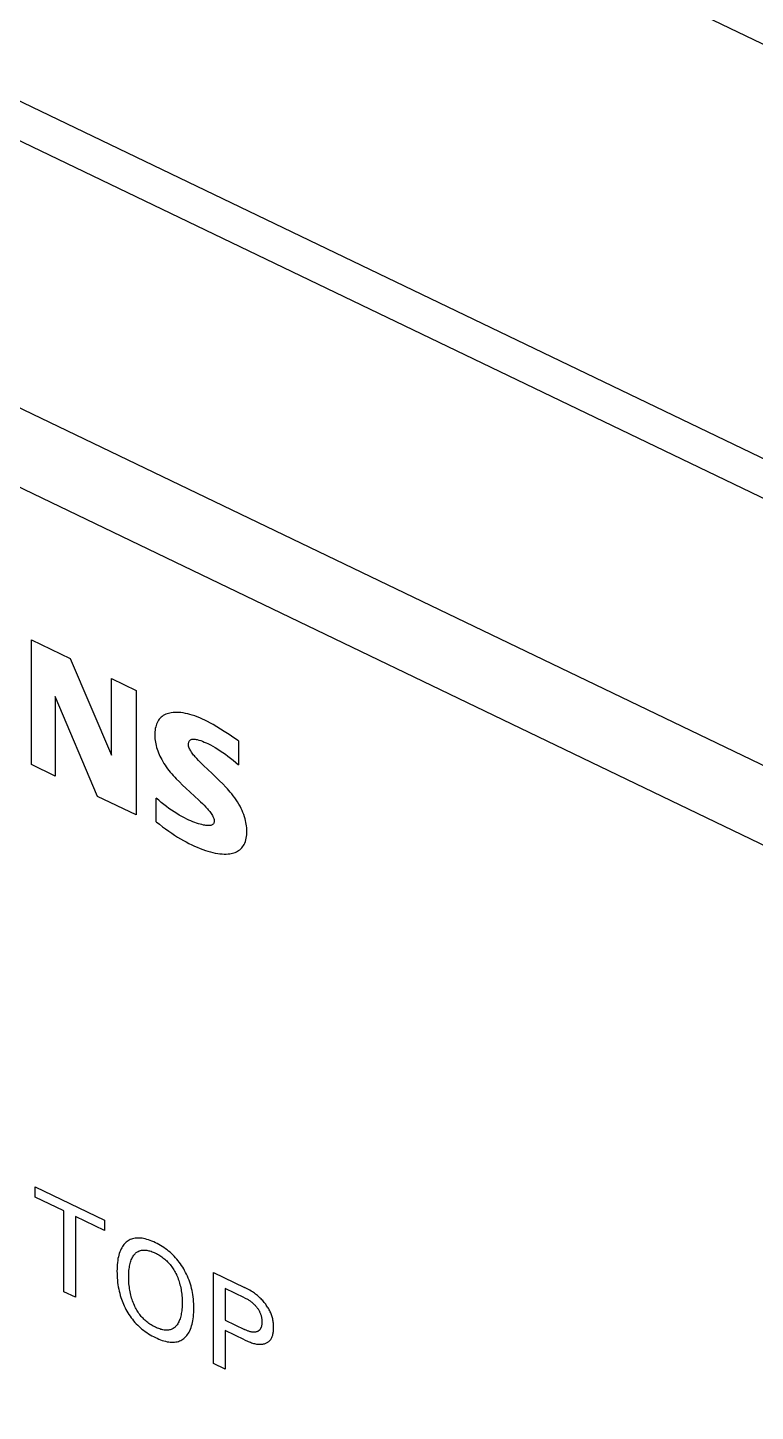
# Model space of a CAD drawing. Extents: x 0 to 420, y 0 to 297.
# Drawn here: x 166.93 to 181.27, y 152.23 to 179.49 of the extents above; entities that cross this region are included whole.
import ezdxf

# ---------------------------------------------------------------- set-up
doc = ezdxf.new("R2010")
doc.units = 0
doc.header["$LTSCALE"] = 23.1
doc.layers.add('40000_ISO', color=7, linetype='CONTINUOUS')

msp = doc.modelspace()

# ---------------------------------------------------------------- linework, layer by layer
at = {"layer": '40000_ISO', "color": 7, "linetype": 'CONTINUOUS'}
for p, q in [((210.089, 165.387), (156.678, 191.06)), ((210.089, 157.221), (156.678, 182.895)), ((209.769, 156.591), (156.358, 182.265)), ((151.879, 179.159), (205.29, 153.486)), ((151.239, 177.899), (204.65, 152.225)), ((167.004, 164.97), (167.004, 167.426)), ((167.004, 167.426), (167.767, 167.059)), ((167.767, 167.059), (168.578, 165.154)), ((168.578, 165.154), (168.578, 166.669)), ((168.578, 166.669), (169.07, 166.433)), ((169.07, 166.433), (169.07, 163.977)), ((167.471, 166.313), (167.471, 164.745)), ((168.308, 164.343), (167.471, 166.313)), ((169.481, 165.796), (169.47, 165.77)), ((169.494, 165.82), (169.481, 165.796)), ((169.508, 165.843), (169.494, 165.82)), ((169.524, 165.864), (169.508, 165.843)), ((169.541, 165.884), (169.524, 165.864)), ((169.559, 165.902), (169.541, 165.884)), ((169.578, 165.919), (169.559, 165.902)), ((169.601, 165.935), (169.578, 165.919)), ((169.625, 165.949), (169.601, 165.935)), ((169.65, 165.961), (169.625, 165.949)), ((169.676, 165.971), (169.65, 165.961)), ((169.703, 165.979), (169.676, 165.971)), ((169.731, 165.986), (169.703, 165.979)), ((169.76, 165.992), (169.731, 165.986)), ((169.796, 165.996), (169.76, 165.992)), ((169.834, 165.999), (169.796, 165.996)), ((169.872, 165.999), (169.834, 165.999)), ((169.912, 165.998), (169.872, 165.999)), ((169.951, 165.994), (169.912, 165.998)), ((169.995, 165.988), (169.951, 165.994)), ((170.038, 165.98), (169.995, 165.988)), ((170.083, 165.97), (170.038, 165.98)), ((170.127, 165.959), (170.083, 165.97)), ((170.172, 165.945), (170.127, 165.959)), ((170.222, 165.929), (170.172, 165.945)), ((170.272, 165.91), (170.222, 165.929)), ((170.322, 165.89), (170.272, 165.91)), ((170.372, 165.868), (170.322, 165.89)), ((170.423, 165.845), (170.372, 165.868)), ((170.476, 165.817), (170.423, 165.845)), ((170.53, 165.788), (170.476, 165.817)), ((170.583, 165.758), (170.53, 165.788)), ((169.437, 165.615), (169.435, 165.581)), ((169.435, 165.581), (169.435, 165.546)), ((169.435, 165.546), (169.436, 165.513)), ((169.436, 165.513), (169.438, 165.48)), ((169.44, 165.648), (169.437, 165.615)), ((169.445, 165.68), (169.44, 165.648)), ((169.452, 165.712), (169.445, 165.68)), ((169.46, 165.742), (169.452, 165.712)), ((169.47, 165.77), (169.46, 165.742)), ((170.657, 165.714), (170.583, 165.758)), ((170.731, 165.669), (170.657, 165.714)), ((170.805, 165.622), (170.731, 165.669)), ((170.899, 165.561), (170.805, 165.622)), ((170.993, 165.499), (170.899, 165.561)), ((169.438, 165.48), (169.441, 165.446)), ((169.441, 165.446), (169.446, 165.413)), ((169.446, 165.413), (169.452, 165.378)), ((169.452, 165.378), (169.46, 165.344)), ((169.46, 165.344), (169.469, 165.309)), ((169.469, 165.309), (169.48, 165.274)), ((169.48, 165.274), (169.492, 165.24)), ((169.492, 165.24), (169.505, 165.205)), ((170.097, 165.38), (170.099, 165.394)), ((170.097, 165.365), (170.097, 165.38)), ((170.099, 165.348), (170.097, 165.365)), ((170.099, 165.394), (170.103, 165.408)), ((170.102, 165.331), (170.099, 165.348)), ((170.107, 165.313), (170.102, 165.331)), ((170.103, 165.408), (170.107, 165.42)), ((170.107, 165.42), (170.114, 165.431)), ((170.114, 165.295), (170.107, 165.313)), ((170.114, 165.431), (170.121, 165.441)), ((170.122, 165.277), (170.114, 165.295)), ((170.121, 165.441), (170.13, 165.449)), ((170.13, 165.26), (170.122, 165.277)), ((170.13, 165.449), (170.139, 165.456)), ((170.142, 165.239), (170.13, 165.26)), ((170.139, 165.456), (170.152, 165.463)), ((170.155, 165.218), (170.142, 165.239)), ((170.152, 165.463), (170.167, 165.468)), ((170.167, 165.468), (170.182, 165.471)), ((170.182, 165.471), (170.198, 165.471)), ((170.198, 165.471), (170.215, 165.471)), ((170.215, 165.471), (170.232, 165.469)), ((170.232, 165.469), (170.25, 165.466)), ((170.25, 165.466), (170.267, 165.462)), ((170.267, 165.462), (170.303, 165.453)), ((170.303, 165.453), (170.339, 165.442)), ((170.339, 165.442), (170.374, 165.429)), ((170.374, 165.429), (170.41, 165.415)), ((170.41, 165.415), (170.446, 165.399)), ((170.446, 165.399), (170.481, 165.383)), ((170.481, 165.383), (170.53, 165.358)), ((170.53, 165.358), (170.578, 165.333)), ((170.578, 165.333), (170.627, 165.305)), ((170.627, 165.305), (170.675, 165.276)), ((170.675, 165.276), (170.726, 165.244)), ((170.726, 165.244), (170.776, 165.21)), ((171.087, 165.437), (170.993, 165.499)), ((171.087, 165.437), (171.087, 164.967)), ((167.471, 164.745), (167.004, 164.97)), ((169.505, 165.205), (169.52, 165.17)), ((169.52, 165.17), (169.536, 165.136)), ((169.536, 165.136), (169.553, 165.102)), ((169.553, 165.102), (169.571, 165.068)), ((169.571, 165.068), (169.592, 165.031)), ((169.592, 165.031), (169.614, 164.994)), ((169.614, 164.994), (169.637, 164.958)), ((170.169, 165.198), (170.155, 165.218)), ((170.184, 165.178), (170.169, 165.198)), ((170.199, 165.159), (170.184, 165.178)), ((170.215, 165.141), (170.199, 165.159)), ((170.23, 165.122), (170.215, 165.141)), ((170.263, 165.087), (170.23, 165.122)), ((170.296, 165.052), (170.263, 165.087)), ((170.329, 165.018), (170.296, 165.052)), ((170.363, 164.985), (170.329, 165.018)), ((170.397, 164.952), (170.363, 164.985)), ((170.776, 165.21), (170.827, 165.174)), ((170.827, 165.174), (170.877, 165.138)), ((170.877, 165.138), (170.93, 165.097)), ((170.93, 165.097), (170.982, 165.055)), ((170.982, 165.055), (171.035, 165.011)), ((171.035, 165.011), (171.087, 164.967)), ((169.637, 164.958), (169.661, 164.923)), ((169.661, 164.923), (169.687, 164.889)), ((169.687, 164.889), (169.713, 164.855)), ((169.713, 164.855), (169.739, 164.822)), ((169.739, 164.822), (169.768, 164.788)), ((169.768, 164.788), (169.798, 164.756)), ((169.798, 164.756), (169.828, 164.723)), ((169.828, 164.723), (169.858, 164.692)), ((170.481, 164.872), (170.397, 164.952)), ((170.566, 164.792), (170.481, 164.872)), ((170.65, 164.711), (170.566, 164.792)), ((170.712, 164.65), (170.65, 164.711)), ((169.858, 164.692), (169.92, 164.629)), ((169.92, 164.629), (169.983, 164.567)), ((169.983, 164.567), (170.046, 164.507)), ((170.046, 164.507), (170.131, 164.427)), ((170.131, 164.427), (170.217, 164.347)), ((170.774, 164.588), (170.712, 164.65)), ((170.835, 164.525), (170.774, 164.588)), ((170.865, 164.494), (170.835, 164.525)), ((170.894, 164.462), (170.865, 164.494)), ((170.923, 164.429), (170.894, 164.462)), ((170.951, 164.396), (170.923, 164.429)), ((169.07, 163.977), (168.308, 164.343)), ((169.463, 163.84), (169.463, 164.31)), ((169.513, 164.267), (169.463, 164.31)), ((169.563, 164.224), (169.513, 164.267)), ((169.613, 164.184), (169.563, 164.224)), ((169.664, 164.144), (169.613, 164.184)), ((170.217, 164.347), (170.303, 164.267)), ((170.303, 164.267), (170.338, 164.235)), ((170.338, 164.235), (170.372, 164.202)), ((170.372, 164.202), (170.405, 164.168)), ((170.405, 164.168), (170.439, 164.134)), ((170.982, 164.357), (170.951, 164.396)), ((171.011, 164.317), (170.982, 164.357)), ((171.04, 164.276), (171.011, 164.317)), ((171.066, 164.234), (171.04, 164.276)), ((171.092, 164.192), (171.066, 164.234)), ((171.116, 164.148), (171.092, 164.192)), ((171.137, 164.108), (171.116, 164.148)), ((169.714, 164.107), (169.664, 164.144)), ((169.765, 164.072), (169.714, 164.107)), ((169.815, 164.038), (169.765, 164.072)), ((169.866, 164.006), (169.815, 164.038)), ((169.917, 163.975), (169.866, 164.006)), ((169.968, 163.947), (169.917, 163.975)), ((170.019, 163.92), (169.968, 163.947)), ((170.069, 163.895), (170.019, 163.92)), ((170.108, 163.877), (170.069, 163.895)), ((170.147, 163.86), (170.108, 163.877)), ((170.439, 164.134), (170.472, 164.099)), ((170.472, 164.099), (170.488, 164.081)), ((170.488, 164.081), (170.503, 164.063)), ((170.503, 164.063), (170.519, 164.044)), ((170.519, 164.044), (170.533, 164.025)), ((170.533, 164.025), (170.547, 164.006)), ((170.547, 164.006), (170.561, 163.985)), ((170.561, 163.985), (170.573, 163.964)), ((170.573, 163.964), (170.581, 163.95)), ((170.581, 163.95), (170.588, 163.935)), ((170.588, 163.935), (170.594, 163.92)), ((170.594, 163.92), (170.599, 163.905)), ((170.599, 163.905), (170.603, 163.891)), ((170.603, 163.891), (170.606, 163.876)), ((170.606, 163.876), (170.607, 163.863)), ((171.156, 164.067), (171.137, 164.108)), ((171.173, 164.026), (171.156, 164.067)), ((171.189, 163.985), (171.173, 164.026)), ((171.203, 163.944), (171.189, 163.985)), ((171.215, 163.903), (171.203, 163.944)), ((171.224, 163.867), (171.215, 163.903)), ((169.463, 163.84), (169.525, 163.793)), ((169.525, 163.793), (169.586, 163.746)), ((169.586, 163.746), (169.648, 163.701)), ((169.648, 163.701), (169.71, 163.657)), ((169.71, 163.657), (169.768, 163.618)), ((169.768, 163.618), (169.826, 163.579)), ((170.186, 163.844), (170.147, 163.86)), ((170.222, 163.83), (170.186, 163.844)), ((170.258, 163.817), (170.222, 163.83)), ((170.294, 163.805), (170.258, 163.817)), ((170.327, 163.795), (170.294, 163.805)), ((170.36, 163.787), (170.327, 163.795)), ((170.393, 163.779), (170.36, 163.787)), ((170.418, 163.775), (170.393, 163.779)), ((170.442, 163.771), (170.418, 163.775)), ((170.466, 163.769), (170.442, 163.771)), ((170.489, 163.768), (170.466, 163.769)), ((170.512, 163.769), (170.489, 163.768)), ((170.526, 163.771), (170.512, 163.769)), ((170.539, 163.773), (170.526, 163.771)), ((170.551, 163.777), (170.539, 163.773)), ((170.563, 163.782), (170.551, 163.777)), ((170.574, 163.789), (170.563, 163.782)), ((170.583, 163.797), (170.574, 163.789)), ((170.59, 163.805), (170.583, 163.797)), ((170.596, 163.815), (170.59, 163.805)), ((170.601, 163.825), (170.596, 163.815)), ((170.604, 163.837), (170.601, 163.825)), ((170.606, 163.849), (170.604, 163.837)), ((170.607, 163.863), (170.606, 163.849)), ((171.232, 163.831), (171.224, 163.867)), ((171.238, 163.796), (171.232, 163.831)), ((171.243, 163.761), (171.238, 163.796)), ((171.246, 163.727), (171.243, 163.761)), ((171.248, 163.693), (171.246, 163.727)), ((171.246, 163.586), (171.248, 163.622)), ((171.249, 163.659), (171.248, 163.693)), ((171.248, 163.622), (171.249, 163.659)), ((169.826, 163.579), (169.884, 163.542)), ((169.884, 163.542), (169.943, 163.507)), ((169.943, 163.507), (169.998, 163.475)), ((169.998, 163.475), (170.053, 163.445)), ((170.053, 163.445), (170.108, 163.416)), ((170.108, 163.416), (170.163, 163.389)), ((170.163, 163.389), (170.218, 163.363)), ((170.218, 163.363), (170.272, 163.34)), ((170.272, 163.34), (170.326, 163.317)), ((171.149, 163.328), (171.166, 163.35)), ((171.166, 163.35), (171.182, 163.373)), ((171.182, 163.373), (171.196, 163.398)), ((171.196, 163.398), (171.209, 163.424)), ((171.209, 163.424), (171.22, 163.454)), ((171.22, 163.454), (171.229, 163.485)), ((171.229, 163.485), (171.237, 163.518)), ((171.237, 163.518), (171.242, 163.551)), ((171.242, 163.551), (171.246, 163.586)), ((170.326, 163.317), (170.38, 163.297)), ((170.38, 163.297), (170.434, 163.278)), ((170.434, 163.278), (170.482, 163.263)), ((170.482, 163.263), (170.531, 163.249)), ((170.531, 163.249), (170.579, 163.237)), ((170.579, 163.237), (170.627, 163.227)), ((170.627, 163.227), (170.674, 163.219)), ((170.674, 163.219), (170.717, 163.213)), ((170.717, 163.213), (170.76, 163.209)), ((170.76, 163.209), (170.802, 163.207)), ((170.802, 163.207), (170.843, 163.208)), ((170.843, 163.208), (170.884, 163.21)), ((170.884, 163.21), (170.912, 163.213)), ((170.912, 163.213), (170.939, 163.218)), ((170.939, 163.218), (170.966, 163.224)), ((170.966, 163.224), (170.992, 163.231)), ((170.992, 163.231), (171.017, 163.239)), ((171.017, 163.239), (171.042, 163.249)), ((171.042, 163.249), (171.065, 163.261)), ((171.065, 163.261), (171.087, 163.275)), ((171.087, 163.275), (171.109, 163.291)), ((171.109, 163.291), (171.13, 163.309)), ((171.13, 163.309), (171.149, 163.328)), ((167.075, 156.448), (167.075, 156.651)), ((167.075, 156.651), (168.44, 155.995)), ((167.642, 156.175), (167.075, 156.448)), ((167.642, 154.583), (167.642, 156.175)), ((167.873, 156.064), (167.873, 154.472)), ((168.44, 155.792), (167.873, 156.064)), ((168.44, 155.995), (168.44, 155.792)), ((168.769, 155.425), (168.756, 155.396)), ((168.782, 155.449), (168.769, 155.425)), ((168.796, 155.473), (168.782, 155.449)), ((168.811, 155.495), (168.796, 155.473)), ((168.827, 155.515), (168.811, 155.495)), ((168.845, 155.535), (168.827, 155.515)), ((168.863, 155.553), (168.845, 155.535)), ((168.869, 155.558), (168.863, 155.553)), ((168.888, 155.573), (168.869, 155.558)), ((168.908, 155.587), (168.888, 155.573)), ((168.928, 155.599), (168.908, 155.587)), ((168.95, 155.61), (168.928, 155.599)), ((168.973, 155.619), (168.95, 155.61)), ((168.996, 155.627), (168.973, 155.619)), ((169.021, 155.633), (168.996, 155.627)), ((169.046, 155.637), (169.021, 155.633)), ((169.073, 155.64), (169.046, 155.637)), ((169.1, 155.641), (169.073, 155.64)), ((169.128, 155.64), (169.1, 155.641)), ((169.156, 155.638), (169.128, 155.64)), ((169.184, 155.635), (169.156, 155.638)), ((169.213, 155.63), (169.184, 155.635)), ((169.246, 155.622), (169.213, 155.63)), ((169.279, 155.613), (169.246, 155.622)), ((169.312, 155.603), (169.279, 155.613)), ((169.346, 155.591), (169.312, 155.603)), ((169.379, 155.577), (169.346, 155.591)), ((169.413, 155.563), (169.379, 155.577)), ((169.446, 155.547), (169.413, 155.563)), ((169.48, 155.531), (169.446, 155.547)), ((169.513, 155.513), (169.48, 155.531)), ((169.547, 155.494), (169.513, 155.513)), ((169.58, 155.474), (169.547, 155.494)), ((169.613, 155.453), (169.58, 155.474)), ((169.646, 155.43), (169.613, 155.453)), ((169.678, 155.406), (169.646, 155.43)), ((168.698, 155.156), (168.694, 155.115)), ((168.703, 155.196), (168.698, 155.156)), ((168.709, 155.235), (168.703, 155.196)), ((168.716, 155.269), (168.709, 155.235)), ((168.724, 155.303), (168.716, 155.269)), ((168.733, 155.335), (168.724, 155.303)), ((168.744, 155.366), (168.733, 155.335)), ((168.756, 155.396), (168.744, 155.366)), ((168.948, 155.138), (168.955, 155.163)), ((168.955, 155.163), (168.962, 155.187)), ((168.962, 155.187), (168.971, 155.21)), ((168.971, 155.21), (168.979, 155.23)), ((168.979, 155.23), (168.989, 155.249)), ((168.989, 155.249), (168.999, 155.267)), ((168.999, 155.267), (169.01, 155.285)), ((169.01, 155.285), (169.021, 155.302)), ((169.021, 155.302), (169.034, 155.318)), ((169.034, 155.318), (169.045, 155.33)), ((169.045, 155.33), (169.057, 155.341)), ((169.057, 155.341), (169.069, 155.352)), ((169.069, 155.352), (169.082, 155.362)), ((169.082, 155.362), (169.096, 155.37)), ((169.096, 155.37), (169.11, 155.378)), ((169.11, 155.378), (169.125, 155.385)), ((169.125, 155.385), (169.14, 155.391)), ((169.14, 155.391), (169.156, 155.396)), ((169.156, 155.396), (169.172, 155.399)), ((169.172, 155.399), (169.189, 155.402)), ((169.189, 155.402), (169.206, 155.403)), ((169.206, 155.403), (169.223, 155.404)), ((169.223, 155.404), (169.241, 155.404)), ((169.241, 155.404), (169.259, 155.402)), ((169.259, 155.402), (169.278, 155.4)), ((169.278, 155.4), (169.298, 155.396)), ((169.298, 155.396), (169.319, 155.391)), ((169.319, 155.391), (169.34, 155.386)), ((169.34, 155.386), (169.361, 155.379)), ((169.361, 155.379), (169.382, 155.371)), ((169.382, 155.371), (169.404, 155.363)), ((169.404, 155.363), (169.425, 155.354)), ((169.425, 155.354), (169.446, 155.344)), ((169.446, 155.344), (169.468, 155.333)), ((169.468, 155.333), (169.489, 155.322)), ((169.489, 155.322), (169.511, 155.309)), ((169.511, 155.309), (169.532, 155.297)), ((169.532, 155.297), (169.553, 155.283)), ((169.553, 155.283), (169.574, 155.269)), ((169.574, 155.269), (169.595, 155.253)), ((169.595, 155.253), (169.616, 155.237)), ((169.616, 155.237), (169.634, 155.222)), ((169.634, 155.222), (169.652, 155.206)), ((169.652, 155.206), (169.67, 155.189)), ((169.67, 155.189), (169.688, 155.172)), ((169.707, 155.383), (169.678, 155.406)), ((169.688, 155.172), (169.705, 155.154)), ((169.705, 155.154), (169.722, 155.135)), ((169.736, 155.359), (169.707, 155.383)), ((169.764, 155.334), (169.736, 155.359)), ((169.791, 155.308), (169.764, 155.334)), ((169.818, 155.281), (169.791, 155.308)), ((169.845, 155.253), (169.818, 155.281)), ((169.87, 155.224), (169.845, 155.253)), ((169.895, 155.194), (169.87, 155.224)), ((169.918, 155.164), (169.895, 155.194)), ((169.941, 155.133), (169.918, 155.164)), ((168.69, 155.031), (168.689, 154.988)), ((168.689, 154.988), (168.69, 154.944)), ((168.691, 155.073), (168.69, 155.031)), ((168.69, 154.944), (168.691, 154.9)), ((168.694, 155.115), (168.691, 155.073)), ((168.691, 154.9), (168.694, 154.855)), ((168.92, 154.875), (168.921, 154.907)), ((168.921, 154.907), (168.922, 154.939)), ((168.922, 154.939), (168.923, 154.97)), ((168.923, 154.97), (168.926, 155.001)), ((168.926, 155.001), (168.929, 155.032)), ((168.929, 155.032), (168.933, 155.062)), ((168.933, 155.062), (168.937, 155.088)), ((168.937, 155.088), (168.942, 155.113)), ((168.942, 155.113), (168.948, 155.138)), ((169.722, 155.135), (169.738, 155.116)), ((169.738, 155.116), (169.754, 155.096)), ((169.754, 155.096), (169.769, 155.076)), ((169.769, 155.076), (169.784, 155.054)), ((169.784, 155.054), (169.798, 155.033)), ((169.798, 155.033), (169.812, 155.011)), ((169.812, 155.011), (169.825, 154.989)), ((169.825, 154.989), (169.837, 154.966)), ((169.837, 154.966), (169.849, 154.944)), ((169.849, 154.944), (169.86, 154.921)), ((169.86, 154.921), (169.863, 154.913)), ((169.863, 154.913), (169.875, 154.886)), ((169.875, 154.886), (169.886, 154.86)), ((169.963, 155.101), (169.941, 155.133)), ((169.984, 155.068), (169.963, 155.101)), ((170.004, 155.035), (169.984, 155.068)), ((170.023, 155.002), (170.004, 155.035)), ((170.043, 154.964), (170.023, 155.002)), ((170.061, 154.926), (170.043, 154.964)), ((170.079, 154.888), (170.061, 154.926)), ((170.095, 154.849), (170.079, 154.888)), ((170.591, 153.165), (170.591, 154.962)), ((170.591, 154.962), (171.205, 154.666)), ((168.694, 154.855), (168.697, 154.81)), ((168.697, 154.81), (168.702, 154.764)), ((168.702, 154.764), (168.709, 154.718)), ((168.709, 154.718), (168.715, 154.677)), ((168.715, 154.677), (168.723, 154.635)), ((168.723, 154.635), (168.732, 154.593)), ((168.921, 154.842), (168.92, 154.875)), ((168.922, 154.808), (168.921, 154.842)), ((168.923, 154.775), (168.922, 154.808)), ((168.926, 154.741), (168.923, 154.775)), ((168.929, 154.707), (168.926, 154.741)), ((168.933, 154.672), (168.929, 154.707)), ((168.937, 154.641), (168.933, 154.672)), ((168.942, 154.61), (168.937, 154.641)), ((168.948, 154.579), (168.942, 154.61)), ((169.886, 154.86), (169.897, 154.833)), ((169.897, 154.833), (169.906, 154.806)), ((169.906, 154.806), (169.915, 154.779)), ((169.915, 154.779), (169.923, 154.752)), ((169.923, 154.752), (169.931, 154.721)), ((169.931, 154.721), (169.939, 154.69)), ((169.939, 154.69), (169.946, 154.659)), ((169.946, 154.659), (169.952, 154.628)), ((169.952, 154.628), (169.957, 154.598)), ((170.11, 154.811), (170.095, 154.849)), ((170.124, 154.772), (170.11, 154.811)), ((170.137, 154.731), (170.124, 154.772)), ((170.149, 154.689), (170.137, 154.731)), ((170.16, 154.648), (170.149, 154.689)), ((170.169, 154.606), (170.16, 154.648)), ((170.178, 154.565), (170.169, 154.606)), ((170.822, 154.647), (170.822, 154.02)), ((171.205, 154.462), (170.822, 154.647)), ((171.231, 154.653), (171.205, 154.666)), ((171.258, 154.64), (171.231, 154.653)), ((171.284, 154.625), (171.258, 154.64)), ((171.31, 154.61), (171.284, 154.625)), ((171.335, 154.595), (171.31, 154.61)), ((167.873, 154.472), (167.642, 154.583)), ((168.732, 154.593), (168.743, 154.551)), ((168.743, 154.551), (168.754, 154.509)), ((168.754, 154.509), (168.767, 154.467)), ((168.767, 154.467), (168.779, 154.434)), ((168.779, 154.434), (168.791, 154.4)), ((168.791, 154.4), (168.804, 154.367)), ((168.804, 154.367), (168.818, 154.334)), ((168.818, 154.334), (168.833, 154.301)), ((168.954, 154.548), (168.948, 154.579)), ((168.962, 154.517), (168.954, 154.548)), ((168.97, 154.485), (168.962, 154.517)), ((168.978, 154.457), (168.97, 154.485)), ((168.987, 154.428), (168.978, 154.457)), ((168.997, 154.4), (168.987, 154.428)), ((169.008, 154.371), (168.997, 154.4)), ((169.019, 154.343), (169.008, 154.371)), ((169.032, 154.314), (169.019, 154.343)), ((169.957, 154.598), (169.961, 154.568)), ((169.961, 154.568), (169.965, 154.534)), ((169.965, 154.534), (169.968, 154.5)), ((169.968, 154.5), (169.971, 154.467)), ((169.971, 154.467), (169.972, 154.434)), ((169.972, 154.434), (169.973, 154.401)), ((169.973, 154.335), (169.972, 154.303)), ((169.973, 154.401), (169.974, 154.368)), ((169.974, 154.368), (169.973, 154.335)), ((170.185, 154.525), (170.178, 154.565)), ((170.191, 154.48), (170.185, 154.525)), ((170.196, 154.435), (170.191, 154.48)), ((170.2, 154.39), (170.196, 154.435)), ((170.203, 154.346), (170.2, 154.39)), ((170.204, 154.303), (170.203, 154.346)), ((171.205, 154.462), (171.219, 154.456)), ((171.219, 154.456), (171.232, 154.449)), ((171.232, 154.449), (171.246, 154.442)), ((171.246, 154.442), (171.259, 154.434)), ((171.259, 154.434), (171.273, 154.426)), ((171.273, 154.426), (171.286, 154.418)), ((171.286, 154.418), (171.3, 154.409)), ((171.3, 154.409), (171.312, 154.401)), ((171.312, 154.401), (171.323, 154.393)), ((171.323, 154.393), (171.335, 154.384)), ((171.361, 154.578), (171.335, 154.595)), ((171.335, 154.384), (171.346, 154.375)), ((171.346, 154.375), (171.358, 154.366)), ((171.358, 154.366), (171.369, 154.356)), ((171.381, 154.565), (171.361, 154.578)), ((171.369, 154.356), (171.38, 154.346)), ((171.38, 154.346), (171.39, 154.337)), ((171.4, 154.551), (171.381, 154.565)), ((171.39, 154.337), (171.4, 154.327)), ((171.42, 154.536), (171.4, 154.551)), ((171.439, 154.522), (171.42, 154.536)), ((171.458, 154.506), (171.439, 154.522)), ((171.477, 154.49), (171.458, 154.506)), ((171.495, 154.474), (171.477, 154.49)), ((171.512, 154.458), (171.495, 154.474)), ((171.529, 154.442), (171.512, 154.458)), ((171.545, 154.425), (171.529, 154.442)), ((171.561, 154.408), (171.545, 154.425)), ((171.577, 154.39), (171.561, 154.408)), ((171.592, 154.372), (171.577, 154.39)), ((171.607, 154.353), (171.592, 154.372)), ((171.62, 154.336), (171.607, 154.353)), ((171.633, 154.318), (171.62, 154.336)), ((168.833, 154.301), (168.848, 154.268)), ((168.848, 154.268), (168.865, 154.235)), ((168.865, 154.235), (168.884, 154.201)), ((168.884, 154.201), (168.904, 154.168)), ((168.904, 154.168), (168.924, 154.134)), ((168.924, 154.134), (168.946, 154.102)), ((168.946, 154.102), (168.969, 154.07)), ((168.969, 154.07), (168.993, 154.039)), ((169.043, 154.291), (169.032, 154.314)), ((169.054, 154.268), (169.043, 154.291)), ((169.067, 154.245), (169.054, 154.268)), ((169.079, 154.222), (169.067, 154.245)), ((169.093, 154.2), (169.079, 154.222)), ((169.107, 154.178), (169.093, 154.2)), ((169.122, 154.156), (169.107, 154.178)), ((169.137, 154.135), (169.122, 154.156)), ((169.153, 154.115), (169.137, 154.135)), ((169.169, 154.095), (169.153, 154.115)), ((169.186, 154.076), (169.169, 154.095)), ((169.203, 154.058), (169.186, 154.076)), ((169.94, 154.074), (169.932, 154.05)), ((169.946, 154.099), (169.94, 154.074)), ((169.952, 154.124), (169.946, 154.099)), ((169.957, 154.15), (169.952, 154.124)), ((169.961, 154.177), (169.957, 154.15)), ((169.965, 154.208), (169.961, 154.177)), ((169.968, 154.239), (169.965, 154.208)), ((169.971, 154.271), (169.968, 154.239)), ((169.972, 154.303), (169.971, 154.271)), ((170.191, 154.048), (170.197, 154.089)), ((170.197, 154.089), (170.2, 154.131)), ((170.2, 154.131), (170.203, 154.173)), ((170.203, 154.173), (170.204, 154.216)), ((170.205, 154.26), (170.204, 154.303)), ((170.204, 154.216), (170.205, 154.26)), ((171.4, 154.327), (171.41, 154.317)), ((171.41, 154.317), (171.419, 154.307)), ((171.419, 154.307), (171.428, 154.296)), ((171.428, 154.296), (171.437, 154.285)), ((171.437, 154.285), (171.446, 154.274)), ((171.446, 154.274), (171.454, 154.263)), ((171.454, 154.263), (171.462, 154.253)), ((171.462, 154.253), (171.469, 154.242)), ((171.469, 154.242), (171.476, 154.231)), ((171.476, 154.231), (171.483, 154.219)), ((171.483, 154.219), (171.49, 154.208)), ((171.49, 154.208), (171.496, 154.196)), ((171.496, 154.196), (171.501, 154.185)), ((171.501, 154.185), (171.507, 154.173)), ((171.507, 154.173), (171.512, 154.161)), ((171.512, 154.161), (171.517, 154.149)), ((171.517, 154.149), (171.521, 154.137)), ((171.521, 154.137), (171.525, 154.125)), ((171.525, 154.125), (171.529, 154.113)), ((171.529, 154.113), (171.532, 154.101)), ((171.532, 154.101), (171.535, 154.09)), ((171.535, 154.09), (171.537, 154.076)), ((171.537, 154.076), (171.54, 154.063)), ((171.54, 154.063), (171.542, 154.051)), ((171.646, 154.3), (171.633, 154.318)), ((171.658, 154.281), (171.646, 154.3)), ((171.67, 154.263), (171.658, 154.281)), ((171.681, 154.244), (171.67, 154.263)), ((171.691, 154.224), (171.681, 154.244)), ((171.701, 154.205), (171.691, 154.224)), ((171.711, 154.185), (171.701, 154.205)), ((171.719, 154.166), (171.711, 154.185)), ((171.727, 154.146), (171.719, 154.166)), ((171.735, 154.126), (171.727, 154.146)), ((171.741, 154.106), (171.735, 154.126)), ((171.748, 154.086), (171.741, 154.106)), ((171.753, 154.067), (171.748, 154.086)), ((171.758, 154.047), (171.753, 154.067)), ((168.993, 154.039), (169.017, 154.009)), ((169.017, 154.009), (169.043, 153.979)), ((169.043, 153.979), (169.069, 153.95)), ((169.069, 153.95), (169.097, 153.923)), ((169.097, 153.923), (169.124, 153.896)), ((169.124, 153.896), (169.153, 153.871)), ((169.153, 153.871), (169.182, 153.847)), ((169.182, 153.847), (169.211, 153.824)), ((169.221, 154.04), (169.203, 154.058)), ((169.211, 153.824), (169.244, 153.799)), ((169.239, 154.023), (169.221, 154.04)), ((169.257, 154.007), (169.239, 154.023)), ((169.244, 153.799), (169.277, 153.776)), ((169.276, 153.991), (169.257, 154.007)), ((169.296, 153.975), (169.276, 153.991)), ((169.317, 153.959), (169.296, 153.975)), ((169.339, 153.945), (169.317, 153.959)), ((169.36, 153.931), (169.339, 153.945)), ((169.381, 153.918), (169.36, 153.931)), ((169.403, 153.906), (169.381, 153.918)), ((169.425, 153.894), (169.403, 153.906)), ((169.446, 153.883), (169.425, 153.894)), ((169.468, 153.873), (169.446, 153.883)), ((169.49, 153.864), (169.468, 153.873)), ((169.511, 153.855), (169.49, 153.864)), ((169.533, 153.848), (169.511, 153.855)), ((169.554, 153.841), (169.533, 153.848)), ((169.575, 153.835), (169.554, 153.841)), ((169.596, 153.831), (169.575, 153.835)), ((169.617, 153.827), (169.596, 153.831)), ((169.636, 153.825), (169.617, 153.827)), ((169.654, 153.823), (169.636, 153.825)), ((169.672, 153.823), (169.654, 153.823)), ((169.69, 153.824), (169.672, 153.823)), ((169.707, 153.826), (169.69, 153.824)), ((169.724, 153.829), (169.707, 153.826)), ((169.74, 153.833), (169.724, 153.829)), ((169.756, 153.838), (169.74, 153.833)), ((169.771, 153.844), (169.756, 153.838)), ((169.786, 153.851), (169.771, 153.844)), ((169.8, 153.86), (169.786, 153.851)), ((169.814, 153.869), (169.8, 153.86)), ((169.827, 153.879), (169.814, 153.869)), ((169.839, 153.89), (169.827, 153.879)), ((169.851, 153.902), (169.839, 153.89)), ((169.862, 153.915), (169.851, 153.902)), ((169.875, 153.931), (169.862, 153.915)), ((169.886, 153.949), (169.875, 153.931)), ((169.897, 153.967), (169.886, 153.949)), ((169.907, 153.986), (169.897, 153.967)), ((169.916, 154.006), (169.907, 153.986)), ((169.924, 154.026), (169.916, 154.006)), ((169.932, 154.05), (169.924, 154.026)), ((170.098, 153.764), (170.113, 153.788)), ((170.113, 153.788), (170.126, 153.814)), ((170.126, 153.814), (170.139, 153.844)), ((170.139, 153.844), (170.151, 153.875)), ((170.151, 153.875), (170.161, 153.907)), ((170.161, 153.907), (170.17, 153.94)), ((170.17, 153.94), (170.178, 153.974)), ((170.178, 153.974), (170.185, 154.008)), ((170.185, 154.008), (170.191, 154.048)), ((170.822, 154.02), (171.205, 153.836)), ((170.822, 153.817), (170.822, 153.054)), ((171.205, 153.632), (170.822, 153.817)), ((171.219, 153.83), (171.205, 153.836)), ((171.233, 153.824), (171.219, 153.83)), ((171.246, 153.818), (171.233, 153.824)), ((171.26, 153.812), (171.246, 153.818)), ((171.273, 153.807), (171.26, 153.812)), ((171.287, 153.803), (171.273, 153.807)), ((171.3, 153.799), (171.287, 153.803)), ((171.312, 153.795), (171.3, 153.799)), ((171.324, 153.793), (171.312, 153.795)), ((171.336, 153.79), (171.324, 153.793)), ((171.347, 153.788), (171.336, 153.79)), ((171.359, 153.787), (171.347, 153.788)), ((171.37, 153.785), (171.359, 153.787)), ((171.411, 153.786), (171.401, 153.785)), ((171.42, 153.788), (171.411, 153.786)), ((171.43, 153.79), (171.42, 153.788)), ((171.439, 153.792), (171.43, 153.79)), ((171.447, 153.795), (171.439, 153.792)), ((171.455, 153.798), (171.447, 153.795)), ((171.463, 153.801), (171.455, 153.798)), ((171.47, 153.805), (171.463, 153.801)), ((171.477, 153.81), (171.47, 153.805)), ((171.484, 153.815), (171.477, 153.81)), ((171.49, 153.82), (171.484, 153.815)), ((171.496, 153.826), (171.49, 153.82)), ((171.502, 153.832), (171.496, 153.826)), ((171.507, 153.839), (171.502, 153.832)), ((171.512, 153.846), (171.507, 153.839)), ((171.517, 153.854), (171.512, 153.846)), ((171.521, 153.861), (171.517, 153.854)), ((171.525, 153.87), (171.521, 153.861)), ((171.529, 153.878), (171.525, 153.87)), ((171.532, 153.887), (171.529, 153.878)), ((171.535, 153.897), (171.532, 153.887)), ((171.537, 153.907), (171.535, 153.897)), ((171.54, 153.918), (171.537, 153.907)), ((171.542, 153.929), (171.54, 153.918)), ((171.542, 154.051), (171.543, 154.038)), ((171.543, 153.941), (171.542, 153.929)), ((171.543, 154.038), (171.544, 154.025)), ((171.544, 153.952), (171.543, 153.941)), ((171.544, 154.025), (171.545, 154.013)), ((171.545, 153.964), (171.544, 153.952)), ((171.545, 154.013), (171.546, 154)), ((171.546, 153.976), (171.545, 153.964)), ((171.546, 154), (171.546, 153.988)), ((171.546, 153.988), (171.546, 153.976)), ((171.763, 154.025), (171.758, 154.047)), ((171.767, 154.004), (171.763, 154.025)), ((171.77, 153.983), (171.767, 154.004)), ((171.773, 153.962), (171.77, 153.983)), ((171.77, 153.782), (171.773, 153.8)), ((171.774, 153.941), (171.773, 153.962)), ((171.773, 153.8), (171.775, 153.82)), ((171.776, 153.92), (171.774, 153.941)), ((171.775, 153.82), (171.776, 153.839)), ((171.777, 153.9), (171.776, 153.92)), ((171.776, 153.839), (171.777, 153.859)), ((171.777, 153.88), (171.777, 153.9)), ((171.777, 153.859), (171.777, 153.88)), ((169.277, 153.776), (169.311, 153.754)), ((169.311, 153.754), (169.344, 153.734)), ((169.344, 153.734), (169.378, 153.715)), ((169.378, 153.715), (169.412, 153.697)), ((169.412, 153.697), (169.446, 153.68)), ((169.446, 153.68), (169.48, 153.664)), ((169.48, 153.664), (169.514, 153.649)), ((169.514, 153.649), (169.548, 153.636)), ((169.548, 153.636), (169.582, 153.624)), ((169.582, 153.624), (169.615, 153.614)), ((169.615, 153.614), (169.648, 153.605)), ((169.648, 153.605), (169.681, 153.598)), ((169.681, 153.598), (169.711, 153.593)), ((169.711, 153.593), (169.739, 153.589)), ((169.739, 153.589), (169.768, 153.587)), ((169.768, 153.587), (169.796, 153.587)), ((169.796, 153.587), (169.823, 153.589)), ((169.823, 153.589), (169.849, 153.592)), ((169.849, 153.592), (169.875, 153.597)), ((169.875, 153.597), (169.9, 153.604)), ((169.9, 153.604), (169.923, 153.612)), ((169.923, 153.612), (169.946, 153.622)), ((169.946, 153.622), (169.968, 153.634)), ((169.968, 153.634), (169.989, 153.647)), ((169.989, 153.647), (170.009, 153.662)), ((170.009, 153.662), (170.027, 153.678)), ((170.027, 153.678), (170.047, 153.697)), ((170.047, 153.697), (170.065, 153.718)), ((170.065, 153.718), (170.082, 153.74)), ((170.082, 153.74), (170.098, 153.764)), ((171.205, 153.632), (171.228, 153.622)), ((171.228, 153.622), (171.251, 153.612)), ((171.251, 153.612), (171.273, 153.602)), ((171.273, 153.602), (171.296, 153.593)), ((171.296, 153.593), (171.318, 153.585)), ((171.318, 153.585), (171.341, 153.577)), ((171.341, 153.577), (171.363, 153.57)), ((171.363, 153.57), (171.383, 153.565)), ((171.381, 153.785), (171.37, 153.785)), ((171.391, 153.785), (171.381, 153.785)), ((171.383, 153.565), (171.402, 153.56)), ((171.401, 153.785), (171.391, 153.785)), ((171.402, 153.56), (171.422, 153.556)), ((171.422, 153.556), (171.441, 153.552)), ((171.441, 153.552), (171.46, 153.55)), ((171.46, 153.55), (171.479, 153.548)), ((171.479, 153.548), (171.498, 153.547)), ((171.498, 153.547), (171.515, 153.546)), ((171.515, 153.546), (171.531, 153.547)), ((171.531, 153.547), (171.547, 153.548)), ((171.547, 153.548), (171.563, 153.551)), ((171.563, 153.551), (171.579, 153.553)), ((171.579, 153.553), (171.594, 153.557)), ((171.594, 153.557), (171.609, 153.562)), ((171.609, 153.562), (171.622, 153.567)), ((171.622, 153.567), (171.635, 153.572)), ((171.635, 153.572), (171.648, 153.579)), ((171.648, 153.579), (171.66, 153.586)), ((171.66, 153.586), (171.671, 153.594)), ((171.671, 153.594), (171.682, 153.602)), ((171.682, 153.602), (171.693, 153.612)), ((171.693, 153.612), (171.702, 153.622)), ((171.702, 153.622), (171.712, 153.633)), ((171.712, 153.633), (171.72, 153.644)), ((171.72, 153.644), (171.728, 153.657)), ((171.728, 153.657), (171.735, 153.67)), ((171.735, 153.67), (171.742, 153.683)), ((171.742, 153.683), (171.748, 153.698)), ((171.748, 153.698), (171.753, 153.712)), ((171.753, 153.712), (171.758, 153.728)), ((171.758, 153.728), (171.763, 153.745)), ((171.763, 153.745), (171.767, 153.763)), ((171.767, 153.763), (171.77, 153.782)), ((170.822, 153.054), (170.591, 153.165))]:
    msp.add_line(p, q, dxfattribs=at)

doc.saveas('drawing.dxf')
